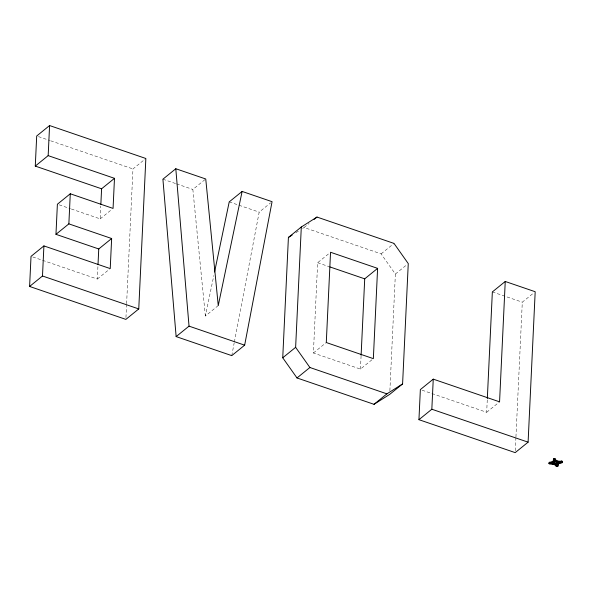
<?xml version="1.0" encoding="UTF-8"?>
<svg xmlns="http://www.w3.org/2000/svg" width="592" height="592" viewBox="0 0 592 592"><rect width="100%" height="100%" fill="white"/><g stroke="black" fill="none" stroke-linecap="round" stroke-linejoin="round"><path stroke-width="0.44" stroke-dasharray="2.96 2.22" d="M32.767 256.958L97.332 279.054L97.983 265.379M71.358 209.02L100.174 218.877L100.773 206.112M125.955 317.549L126.562 304.628M126.607 303.703L132.963 168.949L145.854 158.493M371.924 359.803L360.461 369.097L313.397 352.995L317.652 262.722L329.115 253.428M360.461 369.097L361.068 356.199M389.876 390.705L395.375 274.044L381.115 253.864L304.096 227.513L302.608 228.46M422.103 390.195L486.676 412.291L487.327 398.505M515.292 450.778L515.906 437.858M515.943 436.933L522.299 302.179L533.762 292.885M231.761 355.629L234.188 342.916M234.358 342.006L259.178 212.136L270.633 202.841M218.256 305.568L205.365 316.024L213.823 275.583M100.174 218.877L111.636 209.583M205.365 316.024L192.859 189.447L205.032 179.568M97.332 279.054L109.513 269.182M304.096 227.513L309.113 223.443M381.115 253.864L394.006 243.408M395.375 274.044L406.837 264.75M313.397 352.995L326.288 342.539M486.676 412.291L499.567 401.827M295.882 232.715L299.619 230.347M38.443 136.604L49.824 140.496M50.697 140.8L132.963 168.949M162.911 179.198L175.743 183.587M176.601 183.883L192.859 189.447M229.222 201.887L259.178 212.136M492.352 291.93L522.299 302.179M317.652 262.722L328.982 266.6M59.133 204.832L70.485 208.717"/><path stroke-width="0.89" d="M35.276 166.093L48.167 155.637L114.485 178.333L101.595 188.789L35.276 166.093L36.697 136.005L49.587 125.548L145.854 158.493L138.757 308.935L125.867 319.391L29.6 286.454L31.021 256.366L43.912 245.909L110.23 268.598L111.644 238.509L68.864 223.872L55.966 234.328L98.753 248.966L111.644 238.509M29.6 286.454L42.491 275.998L43.912 245.909M48.167 155.637L49.587 125.548M55.966 234.328L57.387 204.24L70.278 193.776L113.065 208.421L114.485 178.333M68.864 223.872L70.278 193.776M98.02 264.469L98.753 248.966M100.862 204.292L101.595 188.789M282.739 357.783L288.415 237.444L301.306 226.988L316.994 217.057L394.006 243.408L408.265 263.588L402.59 383.927L389.699 394.383L374.018 404.314L297.006 377.955L282.739 357.783L295.63 347.326L301.306 226.988M361.113 355.281L364.716 278.832L377.607 268.368L330.543 252.266L326.288 342.539L373.352 358.641L377.607 268.368M418.944 419.684L420.357 389.595L433.255 379.139L499.567 401.827L505.242 281.474L535.19 291.723L528.101 442.165L515.203 452.628L418.944 419.684L431.834 409.227L433.255 379.139M487.327 398.505L492.352 291.93L505.242 281.474M562.363 462.507L561.926 462.855A5.15 2.62 2.7 0 0 558.004 466.037L556.154 466.207A4.906 2.494 2.7 0 0 549.953 464.091L549.058 463.469L549.524 462.263A5.121 2.605 2.7 0 0 553.431 459.096L555.311 458.911A4.181 2.124 2.7 0 0 557.331 460.85A4.181 2.124 2.7 0 0 561.519 461.035L562.222 461.272L562.363 462.507L562.222 461.272M549.235 463.847L549.102 462.611M549.058 463.469L549.524 462.263M554.119 461.094C554.785 462.359 551.714 463.876 552.528 461.767L553.846 460.872M553.024 462.811L553.061 461.952L552.528 461.767M553.165 464.047L555.34 464.52L553.165 464.047L553.209 463.188M549.487 463.129A5.121 2.605 2.7 0 0 553.394 459.954L553.431 459.096M552.491 462.626L553.55 461.775L553.587 460.909M553.49 463.78L553.254 462.929M553.394 459.954L553.883 458.733M555.022 459.607L554.519 460.687L553.846 459.592M554.097 459.636L554.6 458.667M554.919 464.646L555.281 463.521L555.244 464.387M562.185 462.13L561.475 461.893A4.181 2.124 2.7 0 1 557.294 461.708A4.181 2.124 2.7 0 1 555.274 459.769L555.311 458.911M556.154 466.207L556.191 465.349A4.906 2.494 2.7 0 0 556.014 465.009M557.449 465.911L557.338 464.735L557.072 466.133L556.532 465.978L556.428 464.816M556.532 465.978L556.569 465.12L557.383 465.201M558.101 462.071L557.708 462.382L557.96 461.531M557.575 466.385L557.612 465.527M557.649 464.394C560.609 461.094 555.614 466.437 557.435 463.573M558.004 466.037L558.049 465.179A5.15 2.62 2.7 0 1 557.834 464.454M560.676 462.774L561.749 462.485L560.269 462.692L560.72 461.915M561.571 462.641L561.519 461.035M556.384 465.682L557.301 465.601M551.078 462.685L549.731 462.655M551.455 462.234A0.873 0.444 2.7 0 0 551.796 462.937A0.873 0.444 2.7 0 0 551.559 463.728A0.873 0.444 2.7 0 0 552.965 463.492L552.98 463.432M555.651 461.36A0.873 0.444 2.7 0 0 554.467 460.842A0.873 0.444 2.7 0 0 554.245 461.597A0.873 0.444 2.7 0 0 555.651 461.36L555.666 461.301M557.331 464.986A0.873 0.444 2.7 0 0 556.147 464.468A0.873 0.444 2.7 0 0 555.925 465.223A0.873 0.444 2.7 0 0 557.331 464.986L557.338 464.927M559.936 462.826A0.873 0.444 2.7 0 0 558.744 462.308A0.873 0.444 2.7 0 0 558.522 463.062A0.873 0.444 2.7 0 0 559.936 462.826L559.943 462.766M242.121 191.431L218.256 305.568L205.75 178.991L175.802 168.742L162.911 179.198L176.135 336.596L231.761 355.629L244.651 345.173L272.068 201.68L242.121 191.431L229.222 201.887L214.57 271.987M558.123 461.464L555.918 460.857M554.963 459.718L554.193 459.718M314.123 219.38L316.994 217.057M176.135 336.596L189.033 326.14L175.802 168.742M297.006 377.955L309.897 367.499L386.909 393.85L402.59 383.927M374.018 404.314L386.909 393.85M557.161 463.351L558.219 462.493M561.963 461.997L562.4 461.642M554.031 459.089L554.793 459.089M549.28 462.981L549.99 463.225M288.415 237.444L292.152 235.076M556.524 464.668L557.013 464.594M553.55 461.775L554.097 461.915M560.395 461.464L561.719 461.471M329.855 266.903L364.716 278.832M42.491 275.998L138.757 308.935M189.033 326.14L244.651 345.173M431.834 409.227L528.101 442.165M554.563 459.525L555.274 459.769M557.708 462.382L555.873 461.612L557.805 462.063M553.527 462.922L554.697 463.321M295.63 347.326L309.897 367.499M554.985 460.465L554.356 459.851L554.053 460.465M552.965 463.492A0.873 0.444 2.7 0 0 551.781 462.974A0.873 0.444 2.7 0 0 553.009 462.633M555.4 464.372A4.906 2.494 2.7 0 1 555.585 464.528M554.504 459.984A0.873 0.444 2.7 0 1 555.696 460.369A0.873 0.444 2.7 0 1 554.778 460.85A0.873 0.444 2.7 0 1 553.986 460.258M559.914 462.078A0.873 0.444 2.7 0 1 559.151 462.322A0.873 0.444 2.7 0 1 558.345 462.063M558.678 461.471A0.873 0.444 2.7 0 1 559.455 461.471M556.931 464.431A0.873 0.444 2.7 0 1 556.162 464.431M555.703 463.825A0.873 0.444 2.7 0 1 556.746 463.61M557.701 462.034A2.124 1.08 2.7 0 1 555.74 463.307A2.124 1.08 2.7 0 1 553.542 461.989M551.041 463.543L549.687 463.543L551.041 463.543M554.275 463.884A2.124 1.08 2.7 0 0 557.701 463.321A2.124 1.08 2.7 0 0 554.822 462.049A2.124 1.08 2.7 0 0 554.275 463.884"/></g></svg>
